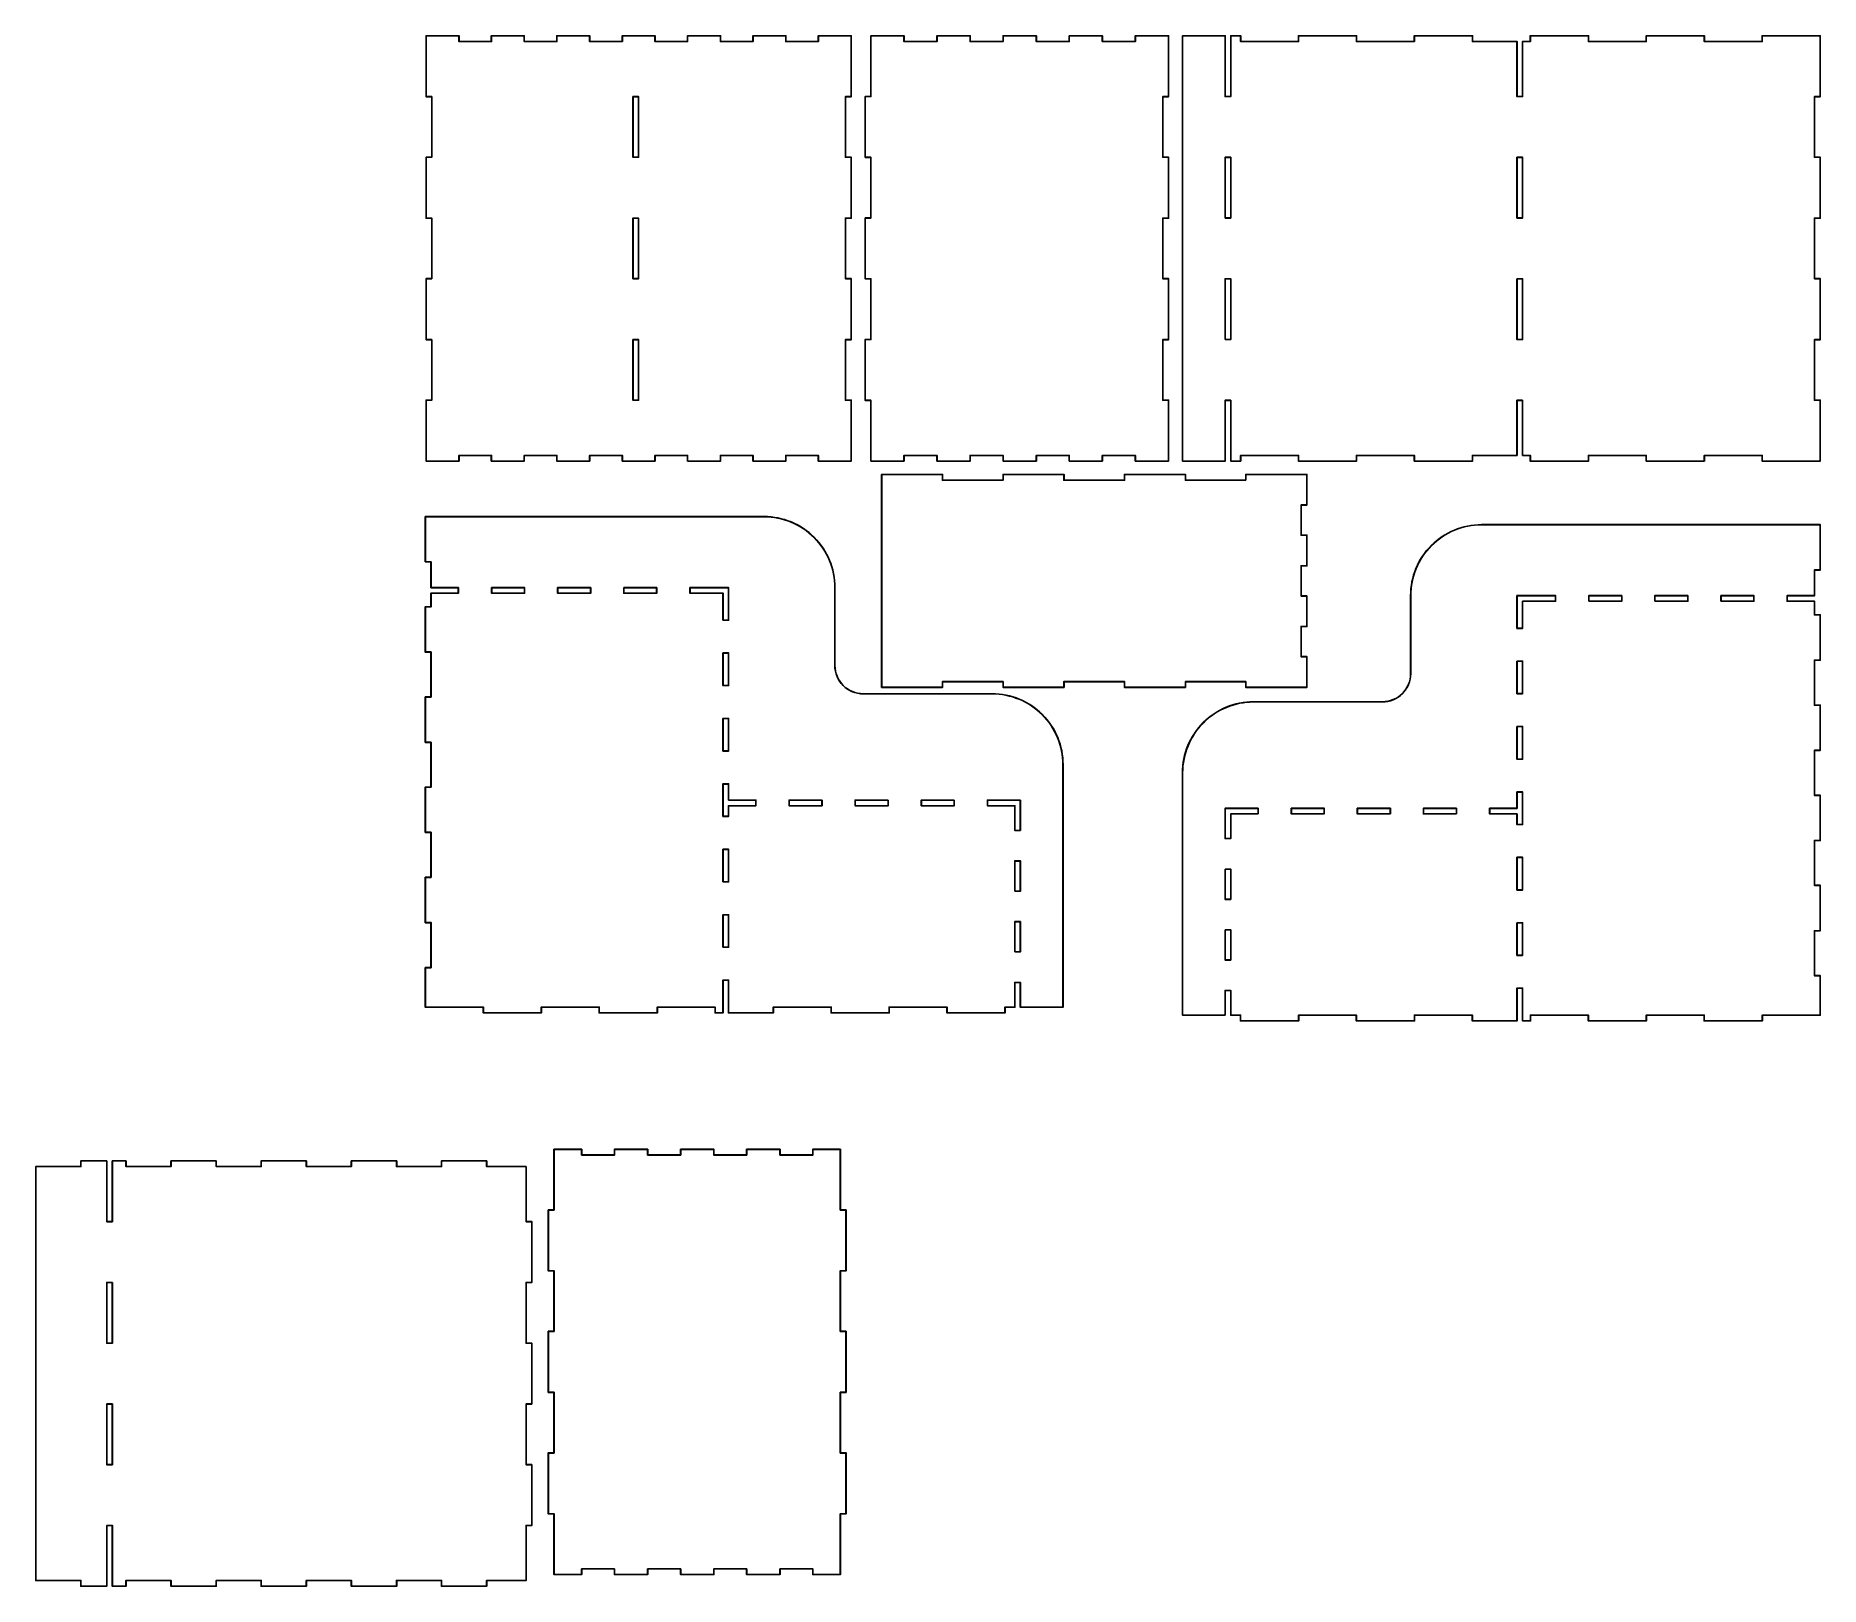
# Model space of a CAD drawing. Header units: millimetres. Extents: x -710 to 550, y -1124 to -30.
import ezdxf

# ---------------------------------------------------------------- set-up
doc = ezdxf.new("R2010")
doc.units = ezdxf.units.MM
doc.layers.get('0').update_dxf_attribs({"linetype": 'CONTINUOUS'})

msp = doc.modelspace()

# ---------------------------------------------------------------- linework, layer by layer
for points in [[(-434.1, -244.4), (-434.1, -201.3), (-430.1, -201.3), (-430.1, -158.7), (-434.1, -158.7), (-434.1, -115.6), (-430.1, -115.6), (-430.1, -73), (-434.1, -73), (-434.1, -29.9), (-410.8, -29.9), (-410.8, -33.9), (-388, -33.9), (-388, -29.9), (-364.7, -29.9), (-364.7, -33.9), (-341.8, -33.9), (-341.8, -29.9), (-318.5, -29.9), (-318.5, -33.9), (-295.6, -33.9), (-295.6, -29.9), (-272.4, -29.9), (-272.4, -33.9), (-249.5, -33.9), (-249.5, -29.9), (-226.2, -29.9), (-226.2, -33.9), (-203.3, -33.9), (-203.3, -29.9), (-180, -29.9), (-180, -33.9), (-157.2, -33.9), (-157.2, -29.9), (-133.9, -29.9), (-133.9, -73), (-137.9, -73), (-137.9, -115.6), (-133.9, -115.6), (-133.9, -158.7), (-137.9, -158.7), (-137.9, -201.3), (-133.9, -201.3), (-133.9, -244.4), (-137.9, -244.4), (-137.9, -287), (-133.9, -287), (-133.9, -330.1), (-157.2, -330.1), (-157.2, -326.1), (-180, -326.1), (-180, -330.1), (-203.3, -330.1), (-203.3, -326.1), (-226.2, -326.1), (-226.2, -330.1), (-249.5, -330.1), (-249.5, -326.1), (-272.4, -326.1), (-272.4, -330.1), (-295.6, -330.1), (-295.6, -326.1), (-318.5, -326.1), (-318.5, -330.1), (-341.8, -330.1), (-341.8, -326.1), (-364.7, -326.1), (-364.7, -330.1), (-388, -330.1), (-388, -326.1), (-410.8, -326.1), (-410.8, -330.1), (-434.1, -330.1), (-434.1, -287), (-430.1, -287), (-430.1, -244.4)], [(-134, -287.1), (-134, -330), (-157.1, -330), (-157.1, -326), (-180.2, -326), (-180.2, -330), (-203.2, -330), (-203.2, -326), (-226.3, -326), (-226.3, -330), (-249.4, -330), (-249.4, -326), (-272.5, -326), (-272.5, -330), (-295.5, -330), (-295.5, -326), (-318.6, -326), (-318.6, -330), (-341.7, -330), (-341.7, -326), (-364.8, -326), (-364.8, -330), (-387.8, -330), (-387.8, -326), (-410.9, -326), (-410.9, -330), (-434, -330), (-434, -287.1), (-430, -287.1), (-430, -244.3), (-434, -244.3), (-434, -201.4), (-430, -201.4), (-430, -158.6), (-434, -158.6), (-434, -115.7), (-430, -115.7), (-430, -72.9), (-434, -72.9), (-434, -30), (-410.9, -30), (-410.9, -34), (-387.8, -34), (-387.8, -30), (-364.8, -30), (-364.8, -34), (-341.7, -34), (-341.7, -30), (-318.6, -30), (-318.6, -34), (-295.5, -34), (-295.5, -30), (-272.5, -30), (-272.5, -34), (-249.4, -34), (-249.4, -30), (-226.3, -30), (-226.3, -34), (-203.2, -34), (-203.2, -30), (-180.2, -30), (-180.2, -34), (-157.1, -34), (-157.1, -30), (-134, -30), (-134, -72.9), (-138, -72.9), (-138, -115.7), (-134, -115.7), (-134, -158.6), (-138, -158.6), (-138, -201.4), (-134, -201.4), (-134, -244.3), (-138, -244.3), (-138, -287.1)], [(86.1, -244.4), (86.1, -287), (90.1, -287), (90.1, -330.1), (66.6, -330.1), (66.6, -326.1), (43.4, -326.1), (43.4, -330.1), (19.9, -330.1), (19.9, -326.1), (-3.2, -326.1), (-3.2, -330.1), (-26.8, -330.1), (-26.8, -326.1), (-49.9, -326.1), (-49.9, -330.1), (-73.4, -330.1), (-73.4, -326.1), (-96.6, -326.1), (-96.6, -330.1), (-120.1, -330.1), (-120.1, -287.3), (-124.1, -287.3), (-124.1, -244.2), (-120.1, -244.2), (-120.1, -201.5), (-124.1, -201.5), (-124.1, -158.5), (-120.1, -158.5), (-120.1, -115.8), (-124.1, -115.8), (-124.1, -72.7), (-120.1, -72.7), (-120.1, -29.9), (-96.6, -29.9), (-96.6, -33.9), (-73.4, -33.9), (-73.4, -29.9), (-49.9, -29.9), (-49.9, -33.9), (-26.8, -33.9), (-26.8, -29.9), (-3.2, -29.9), (-3.2, -33.9), (19.9, -33.9), (19.9, -29.9), (43.4, -29.9), (43.4, -33.9), (66.6, -33.9), (66.6, -29.9), (90.1, -29.9), (90.1, -73), (86.1, -73), (86.1, -115.6), (90.1, -115.6), (90.1, -158.7), (86.1, -158.7), (86.1, -201.3), (90.1, -201.3), (90.1, -244.4)], [(-73.3, -326), (-96.7, -326), (-96.7, -330), (-120, -330), (-120, -287.1), (-124, -287.1), (-124, -244.3), (-120, -244.3), (-120, -201.4), (-124, -201.4), (-124, -158.6), (-120, -158.6), (-120, -115.7), (-124, -115.7), (-124, -72.9), (-120, -72.9), (-120, -30), (-96.7, -30), (-96.7, -34), (-73.3, -34), (-73.3, -30), (-50, -30), (-50, -34), (-26.7, -34), (-26.7, -30), (-3.3, -30), (-3.3, -34), (20, -34), (20, -30), (43.3, -30), (43.3, -34), (66.7, -34), (66.7, -30), (90, -30), (90, -72.9), (86, -72.9), (86, -115.7), (90, -115.7), (90, -158.6), (86, -158.6), (86, -201.4), (90, -201.4), (90, -244.3), (86, -244.3), (86, -287.1), (90, -287.1), (90, -330), (66.7, -330), (66.7, -326), (43.3, -326), (43.3, -330), (20, -330), (20, -326), (-3.3, -326), (-3.3, -330), (-26.7, -330), (-26.7, -326), (-50, -326), (-50, -330), (-73.3, -330)], [(222.8, -33.9), (263.5, -33.9), (263.5, -29.9), (304.7, -29.9), (304.7, -33.9), (336.1, -33.9), (336.1, -72.7), (339.9, -72.7), (339.9, -33.9), (345.3, -33.9), (345.3, -29.9), (386.5, -29.9), (386.5, -33.9), (427.2, -33.9), (427.2, -29.9), (468.3, -29.9), (468.3, -33.9), (509, -33.9), (509, -29.9), (550.1, -29.9), (550.1, -73), (546.1, -73), (546.1, -115.6), (550.1, -115.6), (550.1, -158.7), (546.1, -158.7), (546.1, -201.3), (550.1, -201.3), (550.1, -244.4), (546.1, -244.4), (546.1, -287), (550.1, -287), (550.1, -330.1), (509, -330.1), (509, -326.1), (468.3, -326.1), (468.3, -330.1), (427.2, -330.1), (427.2, -326.1), (386.5, -326.1), (386.5, -330.1), (345.3, -330.1), (345.3, -326.1), (339.9, -326.1), (339.9, -287.3), (336.1, -287.3), (336.1, -326.1), (304.7, -326.1), (304.7, -330.1), (263.5, -330.1), (263.5, -326.1), (222.8, -326.1), (222.8, -330.1), (181.7, -330.1), (181.7, -326.1), (141, -326.1), (141, -330.1), (133.9, -330.1), (133.9, -287.3), (130.1, -287.3), (130.1, -330.1), (99.9, -330.1), (99.9, -29.9), (130.1, -29.9), (130.1, -72.7), (133.9, -72.7), (133.9, -29.9), (141, -29.9), (141, -33.9), (181.7, -33.9), (181.7, -29.9), (222.8, -29.9)], [(340, -287.1), (336, -287.1), (336, -326), (304.5, -326), (304.5, -330), (263.6, -330), (263.6, -326), (222.7, -326), (222.7, -330), (181.8, -330), (181.8, -326), (140.9, -326), (140.9, -330), (134, -330), (134, -287.1), (130, -287.1), (130, -330), (100, -330), (100, -30), (130, -30), (130, -72.9), (134, -72.9), (134, -30), (140.9, -30), (140.9, -34), (181.8, -34), (181.8, -30), (222.7, -30), (222.7, -34), (263.6, -34), (263.6, -30), (304.5, -30), (304.5, -34), (336, -34), (336, -72.9), (340, -72.9), (340, -34), (345.5, -34), (345.5, -30), (386.4, -30), (386.4, -34), (427.3, -34), (427.3, -30), (468.2, -30), (468.2, -34), (509.1, -34), (509.1, -30), (550, -30), (550, -72.9), (546, -72.9), (546, -115.7), (550, -115.7), (550, -158.6), (546, -158.6), (546, -201.4), (550, -201.4), (550, -244.3), (546, -244.3), (546, -287.1), (550, -287.1), (550, -330), (509.1, -330), (509.1, -326), (468.2, -326), (468.2, -330), (427.3, -330), (427.3, -326), (386.4, -326), (386.4, -330), (345.5, -330), (345.5, -326), (340, -326)], [(-284, -72.9), (-288, -72.9), (-288, -115.7), (-284, -115.7)], [(-284.1, -115.6), (-284.1, -73), (-287.9, -73), (-287.9, -115.6)], [(130, -158.6), (134, -158.6), (134, -115.7), (130, -115.7)], [(133.9, -158.5), (133.9, -115.8), (130.1, -115.8), (130.1, -158.5)], [(336, -115.7), (336, -158.6), (340, -158.6), (340, -115.7)], [(339.9, -158.5), (339.9, -115.8), (336.1, -115.8), (336.1, -158.5)], [(-284, -158.6), (-288, -158.6), (-288, -201.4), (-284, -201.4)], [(-287.9, -158.7), (-287.9, -201.3), (-284.1, -201.3), (-284.1, -158.7)], [(130, -244.3), (134, -244.3), (134, -201.4), (130, -201.4)], [(133.9, -244.2), (133.9, -201.5), (130.1, -201.5), (130.1, -244.2)], [(336, -201.4), (336, -244.3), (340, -244.3), (340, -201.4)], [(339.9, -244.2), (339.9, -201.5), (336.1, -201.5), (336.1, -244.2)], [(-284, -244.3), (-288, -244.3), (-288, -287.1), (-284, -287.1)], [(-287.9, -244.4), (-287.9, -287), (-284.1, -287), (-284.1, -244.4)], [(144.6, -485.7), (102, -485.7), (102, -489.7), (58.9, -489.7), (58.9, -485.7), (16.3, -485.7), (16.3, -489.7), (-26.8, -489.7), (-26.8, -485.7), (-69.5, -485.7), (-69.5, -489.7), (-112.5, -489.7), (-112.5, -339.5), (-69.5, -339.5), (-69.5, -343.5), (-26.8, -343.5), (-26.8, -339.5), (16.3, -339.5), (16.3, -343.5), (58.9, -343.5), (58.9, -339.5), (102, -339.5), (102, -343.5), (144.6, -343.5), (144.6, -339.5), (187.7, -339.5), (187.7, -361.1), (183.7, -361.1), (183.7, -382.3), (187.7, -382.3), (187.7, -404), (183.7, -404), (183.7, -425.2), (187.7, -425.2), (187.7, -446.8), (183.7, -446.8), (183.7, -468), (187.7, -468), (187.7, -489.7), (144.6, -489.7)], [(144.7, -343.6), (144.7, -339.6), (187.6, -339.6), (187.6, -361), (183.6, -361), (183.6, -382.4), (187.6, -382.4), (187.6, -403.9), (183.6, -403.9), (183.6, -425.3), (187.6, -425.3), (187.6, -446.7), (183.6, -446.7), (183.6, -468.1), (187.6, -468.1), (187.6, -489.6), (144.7, -489.6), (144.7, -485.6), (101.9, -485.6), (101.9, -489.6), (59, -489.6), (59, -485.6), (16.1, -485.6), (16.1, -489.6), (-26.7, -489.6), (-26.7, -485.6), (-69.6, -485.6), (-69.6, -489.6), (-112.4, -489.6), (-112.4, -339.6), (-69.6, -339.6), (-69.6, -343.6), (-26.7, -343.6), (-26.7, -339.6), (16.1, -339.6), (16.1, -343.6), (59, -343.6), (59, -339.6), (101.9, -339.6), (101.9, -343.6)], [(-387.8, -419.3), (-387.8, -423.3), (-364.5, -423.3), (-364.5, -419.3)], [(-387.7, -423.2), (-364.6, -423.2), (-364.6, -419.4), (-387.7, -419.4)], [(-341.2, -419.3), (-341.2, -423.3), (-317.8, -423.3), (-317.8, -419.3)], [(-317.9, -419.4), (-341.1, -419.4), (-341.1, -423.2), (-317.9, -423.2)], [(-294.5, -419.3), (-294.5, -423.3), (-271.2, -423.3), (-271.2, -419.3)], [(-271.3, -419.4), (-294.4, -419.4), (-294.4, -423.2), (-271.3, -423.2)], [(-224.5, -442.4), (-220.5, -442.4), (-220.5, -419.3), (-247.8, -419.3), (-247.8, -423.3), (-224.5, -423.3)], [(-224.4, -442.3), (-220.6, -442.3), (-220.6, -419.4), (-247.7, -419.4), (-247.7, -423.2), (-224.4, -423.2)], [(336, -425), (336, -448.1), (340, -448.1), (340, -429), (363.3, -429), (363.3, -425)], [(339.9, -428.9), (363.2, -428.9), (363.2, -425.1), (336.1, -425.1), (336.1, -448), (339.9, -448)], [(386.7, -429), (410, -429), (410, -425), (386.7, -425)], [(386.8, -428.9), (409.9, -428.9), (409.9, -425.1), (386.8, -425.1)], [(433.3, -429), (456.7, -429), (456.7, -425), (433.3, -425)], [(433.4, -428.9), (456.6, -428.9), (456.6, -425.1), (433.4, -425.1)], [(480, -429), (503.3, -429), (503.3, -425), (480, -425)], [(480.1, -428.9), (503.2, -428.9), (503.2, -425.1), (480.1, -425.1)], [(-224.5, -488.5), (-220.5, -488.5), (-220.5, -465.4), (-224.5, -465.4)], [(-220.6, -488.4), (-220.6, -465.5), (-224.4, -465.5), (-224.4, -488.4)], [(336, -471.2), (336, -494.2), (340, -494.2), (340, -471.2)], [(336.1, -471.3), (336.1, -494.1), (339.9, -494.1), (339.9, -471.3)], [(-224.5, -534.7), (-220.5, -534.7), (-220.5, -511.6), (-224.5, -511.6)], [(-220.6, -534.6), (-220.6, -511.7), (-224.4, -511.7), (-224.4, -534.6)], [(336, -517.3), (336, -540.4), (340, -540.4), (340, -517.3)], [(339.9, -540.3), (339.9, -517.4), (336.1, -517.4), (336.1, -540.3)], [(-224.5, -580.8), (-220.5, -580.8), (-220.5, -573.3), (-201.2, -573.3), (-201.2, -569.3), (-220.5, -569.3), (-220.5, -557.7), (-224.5, -557.7)], [(-220.6, -569.4), (-220.6, -557.9), (-224.4, -557.9), (-224.4, -580.7), (-220.6, -580.7), (-220.6, -573.2), (-201.3, -573.2), (-201.3, -569.4)], [(336, -579), (336, -586.5), (340, -586.5), (340, -563.5), (336, -563.5), (336, -575), (316.7, -575), (316.7, -579)], [(336.1, -578.9), (336.1, -586.4), (339.9, -586.4), (339.9, -563.6), (336.1, -563.6), (336.1, -575.1), (316.8, -575.1), (316.8, -578.9)], [(-154.5, -569.3), (-177.8, -569.3), (-177.8, -573.3), (-154.5, -573.3)], [(-177.7, -573.2), (-154.6, -573.2), (-154.6, -569.4), (-177.7, -569.4)], [(-107.8, -569.3), (-131.2, -569.3), (-131.2, -573.3), (-107.8, -573.3)], [(-131.1, -573.2), (-107.9, -573.2), (-107.9, -569.4), (-131.1, -569.4)], [(-61.2, -569.3), (-84.5, -569.3), (-84.5, -573.3), (-61.2, -573.3)], [(-84.4, -573.2), (-61.3, -573.2), (-61.3, -569.4), (-84.4, -569.4)], [(-14.5, -569.3), (-37.8, -569.3), (-37.8, -573.3), (-18.5, -573.3), (-18.5, -590.7), (-14.5, -590.7)], [(-14.6, -569.4), (-37.7, -569.4), (-37.7, -573.2), (-18.4, -573.2), (-18.4, -590.6), (-14.6, -590.6)], [(153.3, -579), (153.3, -575), (130, -575), (130, -596.4), (134, -596.4), (134, -579)], [(133.9, -578.9), (153.2, -578.9), (153.2, -575.1), (130.1, -575.1), (130.1, -596.3), (133.9, -596.3)], [(200, -579), (200, -575), (176.7, -575), (176.7, -579)], [(176.8, -578.9), (199.9, -578.9), (199.9, -575.1), (176.8, -575.1)], [(246.7, -579), (246.7, -575), (223.3, -575), (223.3, -579)], [(246.6, -575.1), (223.4, -575.1), (223.4, -578.9), (246.6, -578.9)], [(293.3, -579), (293.3, -575), (270, -575), (270, -579)], [(270.1, -578.9), (293.2, -578.9), (293.2, -575.1), (270.1, -575.1)], [(-224.5, -627), (-220.5, -627), (-220.5, -603.9), (-224.5, -603.9)], [(-220.6, -626.9), (-220.6, -604), (-224.4, -604), (-224.4, -626.9)], [(-18.5, -633.6), (-14.5, -633.6), (-14.5, -612.1), (-18.5, -612.1)], [(-18.4, -612.3), (-18.4, -633.5), (-14.6, -633.5), (-14.6, -612.3)], [(336, -609.6), (336, -632.7), (340, -632.7), (340, -609.6)], [(336.1, -609.7), (336.1, -632.6), (339.9, -632.6), (339.9, -609.7)], [(130, -617.9), (130, -639.3), (134, -639.3), (134, -617.9)], [(133.9, -639.2), (133.9, -618), (130.1, -618), (130.1, -639.2)], [(-224.5, -673.1), (-220.5, -673.1), (-220.5, -650.1), (-224.5, -650.1)], [(-224.4, -650.2), (-224.4, -673), (-220.6, -673), (-220.6, -650.2)], [(-18.5, -676.4), (-14.5, -676.4), (-14.5, -655), (-18.5, -655)], [(-18.4, -655.1), (-18.4, -676.3), (-14.6, -676.3), (-14.6, -655.1)], [(130, -660.7), (130, -682.1), (134, -682.1), (134, -660.7)], [(130.1, -660.8), (130.1, -682), (133.9, -682), (133.9, -660.8)], [(336, -655.8), (336, -678.8), (340, -678.8), (340, -655.8)], [(339.9, -678.7), (339.9, -655.9), (336.1, -655.9), (336.1, -678.7)], [(-137.6, -944.1), (-137.6, -987.2), (-141.6, -987.2), (-141.6, -1029.8), (-137.6, -1029.8), (-137.6, -1072.9), (-141.6, -1072.9), (-141.6, -1115.8), (-161.1, -1115.8), (-161.1, -1111.8), (-184.2, -1111.8), (-184.2, -1115.8), (-207.8, -1115.8), (-207.8, -1111.8), (-230.9, -1111.8), (-230.9, -1115.8), (-254.4, -1115.8), (-254.4, -1111.8), (-277.6, -1111.8), (-277.6, -1115.8), (-301.1, -1115.8), (-301.1, -1111.8), (-324.2, -1111.8), (-324.2, -1115.8), (-343.8, -1115.8), (-343.8, -1072.9), (-347.8, -1072.9), (-347.8, -1029.8), (-343.8, -1029.8), (-343.8, -987.2), (-347.8, -987.2), (-347.8, -944.1), (-343.8, -944.1), (-343.8, -901.5), (-347.8, -901.5), (-347.8, -858.4), (-343.8, -858.4), (-343.8, -815.6), (-324.2, -815.6), (-324.2, -819.6), (-301.1, -819.6), (-301.1, -815.6), (-277.6, -815.6), (-277.6, -819.6), (-254.4, -819.6), (-254.4, -815.6), (-230.9, -815.6), (-230.9, -819.6), (-207.8, -819.6), (-207.8, -815.6), (-184.2, -815.6), (-184.2, -819.6), (-161.1, -819.6), (-161.1, -815.6), (-141.6, -815.6), (-141.6, -858.4), (-137.6, -858.4), (-137.6, -901.5), (-141.6, -901.5), (-141.6, -944.1)], [(-301, -1111.7), (-324.3, -1111.7), (-324.3, -1115.7), (-343.7, -1115.7), (-343.7, -1072.8), (-347.7, -1072.8), (-347.7, -1030), (-343.7, -1030), (-343.7, -987.1), (-347.7, -987.1), (-347.7, -944.2), (-343.7, -944.2), (-343.7, -901.4), (-347.7, -901.4), (-347.7, -858.5), (-343.7, -858.5), (-343.7, -815.7), (-324.3, -815.7), (-324.3, -819.7), (-301, -819.7), (-301, -815.7), (-277.7, -815.7), (-277.7, -819.7), (-254.3, -819.7), (-254.3, -815.7), (-231, -815.7), (-231, -819.7), (-207.7, -819.7), (-207.7, -815.7), (-184.3, -815.7), (-184.3, -819.7), (-161, -819.7), (-161, -815.7), (-141.7, -815.7), (-141.7, -858.5), (-137.7, -858.5), (-137.7, -901.4), (-141.7, -901.4), (-141.7, -944.2), (-137.7, -944.2), (-137.7, -987.1), (-141.7, -987.1), (-141.7, -1030), (-137.7, -1030), (-137.7, -1072.8), (-141.7, -1072.8), (-141.7, -1115.7), (-161, -1115.7), (-161, -1111.7), (-184.3, -1111.7), (-184.3, -1115.7), (-207.7, -1115.7), (-207.7, -1111.7), (-231, -1111.7), (-231, -1115.7), (-254.3, -1115.7), (-254.3, -1111.7), (-277.7, -1111.7), (-277.7, -1115.7), (-301, -1115.7)], [(-614.2, -823.8), (-582.1, -823.8), (-582.1, -827.8), (-550.5, -827.8), (-550.5, -823.8), (-518.5, -823.8), (-518.5, -827.8), (-486.9, -827.8), (-486.9, -823.8), (-454.8, -823.8), (-454.8, -827.8), (-423.2, -827.8), (-423.2, -823.8), (-391.2, -823.8), (-391.2, -827.8), (-363.4, -827.8), (-363.4, -866.6), (-359.4, -866.6), (-359.4, -909.7), (-363.4, -909.7), (-363.4, -952.4), (-359.4, -952.4), (-359.4, -995.4), (-363.4, -995.4), (-363.4, -1038.1), (-359.4, -1038.1), (-359.4, -1081.2), (-363.4, -1081.2), (-363.4, -1120), (-391.2, -1120), (-391.2, -1124), (-423.2, -1124), (-423.2, -1120), (-454.8, -1120), (-454.8, -1124), (-486.9, -1124), (-486.9, -1120), (-518.5, -1120), (-518.5, -1124), (-550.5, -1124), (-550.5, -1120), (-582.1, -1120), (-582.1, -1124), (-614.2, -1124), (-614.2, -1120), (-645.8, -1120), (-645.8, -1124), (-655.6, -1124), (-655.6, -1081.2), (-659.4, -1081.2), (-659.4, -1124), (-677.8, -1124), (-677.8, -1120), (-709.6, -1120), (-709.6, -827.8), (-677.8, -827.8), (-677.8, -823.8), (-659.4, -823.8), (-659.4, -866.6), (-655.6, -866.6), (-655.6, -823.8), (-645.8, -823.8), (-645.8, -827.8), (-614.2, -827.8)], [(-659.5, -1081), (-659.5, -1123.9), (-677.7, -1123.9), (-677.7, -1119.9), (-709.5, -1119.9), (-709.5, -827.9), (-677.7, -827.9), (-677.7, -823.9), (-659.5, -823.9), (-659.5, -866.8), (-655.5, -866.8), (-655.5, -823.9), (-645.9, -823.9), (-645.9, -827.9), (-614, -827.9), (-614, -823.9), (-582.2, -823.9), (-582.2, -827.9), (-550.4, -827.9), (-550.4, -823.9), (-518.6, -823.9), (-518.6, -827.9), (-486.8, -827.9), (-486.8, -823.9), (-455, -823.9), (-455, -827.9), (-423.1, -827.9), (-423.1, -823.9), (-391.3, -823.9), (-391.3, -827.9), (-363.5, -827.9), (-363.5, -866.8), (-359.5, -866.8), (-359.5, -909.6), (-363.5, -909.6), (-363.5, -952.5), (-359.5, -952.5), (-359.5, -995.3), (-363.5, -995.3), (-363.5, -1038.2), (-359.5, -1038.2), (-359.5, -1081), (-363.5, -1081), (-363.5, -1119.9), (-391.3, -1119.9), (-391.3, -1123.9), (-423.1, -1123.9), (-423.1, -1119.9), (-455, -1119.9), (-455, -1123.9), (-486.8, -1123.9), (-486.8, -1119.9), (-518.6, -1119.9), (-518.6, -1123.9), (-550.4, -1123.9), (-550.4, -1119.9), (-582.2, -1119.9), (-582.2, -1123.9), (-614, -1123.9), (-614, -1119.9), (-645.9, -1119.9), (-645.9, -1123.9), (-655.5, -1123.9), (-655.5, -1081)], [(-655.5, -909.6), (-659.5, -909.6), (-659.5, -952.5), (-655.5, -952.5)], [(-659.4, -909.7), (-659.4, -952.4), (-655.6, -952.4), (-655.6, -909.7)], [(-659.5, -1038.2), (-655.5, -1038.2), (-655.5, -995.3), (-659.5, -995.3)], [(-659.4, -995.4), (-659.4, -1038.1), (-655.6, -1038.1), (-655.6, -995.4)]]:
    msp.add_lwpolyline(points, close=True)
for points in [[(-434.6, -401.2), (-434.6, -369.2), (-195.5, -369.2, -0.414214), (-145.4, -419.3), (-145.4, -474.3, 0.414214), (-125.5, -494.2), (-34.5, -494.2, -0.414214), (15.6, -544.3), (15.6, -715.4), (-14.6, -715.4), (-14.6, -698), (-18.4, -698), (-18.4, -715.4), (-25.3, -715.4), (-25.3, -719.4), (-66.4, -719.4), (-66.4, -715.4), (-107.1, -715.4), (-107.1, -719.4), (-148.2, -719.4), (-148.2, -715.4), (-188.9, -715.4), (-188.9, -719.4), (-220.6, -719.4), (-220.6, -696.3), (-224.4, -696.3), (-224.4, -719.4), (-230.1, -719.4), (-230.1, -715.4), (-270.8, -715.4), (-270.8, -719.4), (-311.9, -719.4), (-311.9, -715.4), (-352.6, -715.4), (-352.6, -719.4), (-393.7, -719.4), (-393.7, -715.4), (-434.6, -715.4), (-434.6, -687.4), (-430.6, -687.4), (-430.6, -655.8), (-434.6, -655.8), (-434.6, -623.7), (-430.6, -623.7), (-430.6, -592.1), (-434.6, -592.1), (-434.6, -560.1), (-430.6, -560.1), (-430.6, -528.5), (-434.6, -528.5), (-434.6, -496.4), (-430.6, -496.4), (-430.6, -464.9), (-434.6, -464.9), (-434.6, -432.8), (-430.6, -432.8), (-430.6, -423.2), (-411.3, -423.2), (-411.3, -419.4), (-430.6, -419.4), (-430.6, -401.2)], [(-125.5, -494.3), (-34.5, -494.3, -0.414214), (15.5, -544.3), (15.5, -715.3), (-14.5, -715.3), (-14.5, -697.9), (-18.5, -697.9), (-18.5, -715.3), (-25.4, -715.3), (-25.4, -719.3), (-66.3, -719.3), (-66.3, -715.3), (-107.2, -715.3), (-107.2, -719.3), (-148.1, -719.3), (-148.1, -715.3), (-189, -715.3), (-189, -719.3), (-220.5, -719.3), (-220.5, -696.2), (-224.5, -696.2), (-224.5, -719.3), (-230, -719.3), (-230, -715.3), (-270.9, -715.3), (-270.9, -719.3), (-311.8, -719.3), (-311.8, -715.3), (-352.7, -715.3), (-352.7, -719.3), (-393.6, -719.3), (-393.6, -715.3), (-434.5, -715.3), (-434.5, -687.5), (-430.5, -687.5), (-430.5, -655.6), (-434.5, -655.6), (-434.5, -623.8), (-430.5, -623.8), (-430.5, -592), (-434.5, -592), (-434.5, -560.2), (-430.5, -560.2), (-430.5, -528.4), (-434.5, -528.4), (-434.5, -496.6), (-430.5, -496.6), (-430.5, -464.7), (-434.5, -464.7), (-434.5, -432.9), (-430.5, -432.9), (-430.5, -423.3), (-411.2, -423.3), (-411.2, -419.3), (-430.5, -419.3), (-430.5, -401.1), (-434.5, -401.1), (-434.5, -369.3), (-195.5, -369.3, -0.414214), (-145.5, -419.3), (-145.5, -474.3, 0.414214)], [(130.1, -721.1), (99.9, -721.1), (99.9, -550, -0.414214), (150, -499.9), (241, -499.9, 0.414214), (260.9, -480), (260.9, -425, -0.414214), (311, -374.9), (550.1, -374.9), (550.1, -406.9), (546.1, -406.9), (546.1, -425.1), (526.8, -425.1), (526.8, -428.9), (546.1, -428.9), (546.1, -438.5), (550.1, -438.5), (550.1, -470.6), (546.1, -470.6), (546.1, -502.2), (550.1, -502.2), (550.1, -534.2), (546.1, -534.2), (546.1, -565.8), (550.1, -565.8), (550.1, -597.8), (546.1, -597.8), (546.1, -629.4), (550.1, -629.4), (550.1, -661.5), (546.1, -661.5), (546.1, -693.1), (550.1, -693.1), (550.1, -721.1), (509.2, -721.1), (509.2, -725.1), (468.1, -725.1), (468.1, -721.1), (427.4, -721.1), (427.4, -725.1), (386.3, -725.1), (386.3, -721.1), (345.6, -721.1), (345.6, -725.1), (339.9, -725.1), (339.9, -702), (336.1, -702), (336.1, -725.1), (304.4, -725.1), (304.4, -721.1), (263.7, -721.1), (263.7, -725.1), (222.6, -725.1), (222.6, -721.1), (181.9, -721.1), (181.9, -725.1), (140.8, -725.1), (140.8, -721.1), (133.9, -721.1), (133.9, -703.7), (130.1, -703.7)], [(100, -550, -0.414214), (150, -500), (241, -500, 0.414214), (261, -480), (261, -425, -0.414214), (311, -375), (550, -375), (550, -406.8), (546, -406.8), (546, -425), (526.7, -425), (526.7, -429), (546, -429), (546, -438.6), (550, -438.6), (550, -470.5), (546, -470.5), (546, -502.3), (550, -502.3), (550, -534.1), (546, -534.1), (546, -565.9), (550, -565.9), (550, -597.7), (546, -597.7), (546, -629.5), (550, -629.5), (550, -661.4), (546, -661.4), (546, -693.2), (550, -693.2), (550, -721), (509.1, -721), (509.1, -725), (468.2, -725), (468.2, -721), (427.3, -721), (427.3, -725), (386.4, -725), (386.4, -721), (345.5, -721), (345.5, -725), (340, -725), (340, -701.9), (336, -701.9), (336, -725), (304.5, -725), (304.5, -721), (263.6, -721), (263.6, -725), (222.7, -725), (222.7, -721), (181.8, -721), (181.8, -725), (140.9, -725), (140.9, -721), (134, -721), (134, -703.6), (130, -703.6), (130, -721), (100, -721)]]:
    msp.add_lwpolyline(points, format="xyb", close=True)

doc.saveas('drawing.dxf')
